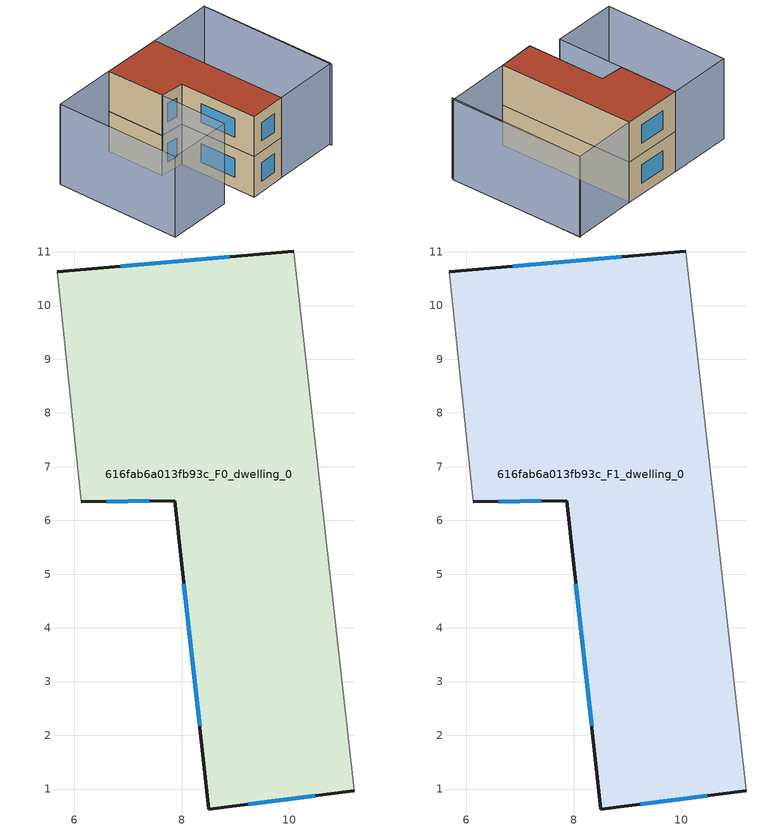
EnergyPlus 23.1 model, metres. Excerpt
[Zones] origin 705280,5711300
616fab6a013fb93c_F0_dwelling_0
 floor ground (EU_floor_Construction): 10.08,11.01 11.21,0.97 8.5,0.63 7.87,6.37 6.13,6.34 5.68,10.62 z0
 wall outside (EU_wall_Construction): 6.13,6.34 7.87,6.37 8.5,0.63 11.21,0.97 / 10.08,11.01 5.68,10.62 z0:3
 wall adiabatic (EU_wall_Construction): 5.68,10.62 6.13,6.34 / 11.21,0.97 10.08,11.01 z0:3
 window (EU_Window_Construction): 6.6,6.35 7.4,6.36 / 8.9,10.91 6.87,10.73 / 9.23,0.72 10.48,0.88 / 8.04,4.82 8.33,2.18 z0.81:2.19
616fab6a013fb93c_F1_dwelling_0
 floor to 616fab6a013fb93c_F0_dwelling_0 (EU_floor_Construction): 10.08,11.01 11.21,0.97 8.5,0.63 7.87,6.37 6.13,6.34 5.68,10.62 z3
 wall outside (EU_wall_Construction): 6.13,6.34 7.87,6.37 8.5,0.63 11.21,0.97 / 10.08,11.01 5.68,10.62 z3:6
 wall adiabatic (EU_wall_Construction): 5.68,10.62 6.13,6.34 / 11.21,0.97 10.08,11.01 z3:6
 window (EU_Window_Construction): 6.6,6.35 7.4,6.36 / 8.9,10.91 6.87,10.73 / 9.23,0.72 10.48,0.88 / 8.04,4.82 8.33,2.18 z3.81:5.19
 roof outside (EU_roof_Construction): 11.21,0.97 10.08,11.01 5.68,10.62 6.13,6.34 7.87,6.37 8.5,0.63 z6
shading: 16.01,1.34 14.97,11.61 / 1.88,0.93 0.91,10.12 / 0.91,10.12 5.68,10.62 / 5.68,10.62 6.65,1.43 / 6.65,1.43 1.88,0.93 / 11.21,0.97 10.08,11.01 / 10.08,11.01 14.97,11.56 / 14.97,11.56 16.1,1.52 / 16.1,1.52 11.21,0.97 z0:6
[Building]
EU S2 Campaign: North Axis=0; Terrain=City; Solar Distribution=FullExterior
[Site:Location]
London: Latitude=51.5; Longitude=-0.5; Time Zone=0; Elevation=25
[SizingPeriod:WeatherFileDays]
AnnualSizingPeriod: Begin Month=1; Begin Day of Month=1; End Month=12; End Day of Month=31; Day of Week for Start Day=Monday; Use Weather File Daylight Saving Period=No; Use Weather File Rain and Snow Indicators=No
[MATERIAL]
EU_InternalMass_Material: Roughness=MediumRough; Thickness=0.1; Conductivity=1; Density=1800; Specific Heat=900; Thermal Absorptance=0.9; Solar Absorptance=0.7; Visible Absorptance=0.7
[MATERIAL:NOMASS] Roughness=MediumRough; Thermal Absorptance=0.9; Solar Absorptance=0.7; Visible Absorptance=0.7
Name | Thermal Resistance
EU_wall_NoMass | 0.555556
EU_roof_NoMass | 0.510204
EU_floor_NoMass | 1.68919
[WINDOWMATERIAL:SIMPLEGLAZINGSYSTEM]
EU_Window_SimpleGlazing: UFactor=3.96; Solar Heat Gain Coefficient=0.85; Visible Transmittance=0.85
[CONSTRUCTION]
EU_wall_Construction: EU_wall_NoMass
EU_roof_Construction: EU_roof_NoMass
EU_floor_Construction: EU_floor_NoMass
EU_Window_Construction: EU_Window_SimpleGlazing
EU_InternalMass_Construction: EU_InternalMass_Material
[ZONE] Type=1; Multiplier=1; Ceiling Height=autocalculate; Volume=105.464; Floor Area=autocalculate; Part of Total Floor Area=Yes
616fab6a013fb93c_F0_dwelling_0; 616fab6a013fb93c_F1_dwelling_0
[INTERNALMASS] Construction=EU_InternalMass_Construction; Surface Area=35.1547
Name | Zone or ZoneList
616fab6a013fb93c_F0_dwelling_0_EU_InternalMass | 616fab6a013fb93c_F0_dwelling_0
616fab6a013fb93c_F1_dwelling_0_EU_InternalMass | 616fab6a013fb93c_F1_dwelling_0
[OTHEREQUIPMENT] Fuel Type=Electricity; Design Level Calculation Method=Watts/Area; Power per Zone Floor Area=1; Fraction Latent=0; Fraction Radiant=0; Fraction Lost=0; Carbon Dioxide Generation Rate=0; EndUse Subcategory=EU_Step8_InternalGains
Name | Zone or ZoneList or Space or SpaceList | Schedule
EU_Step8_InternalGain_616fab6a013fb93c_F0_dwelling_0_f000 | 616fab6a013fb93c_F0_dwelling_0 | EU_Step8_GainSchedule_616fab6a013fb93c_F0_dwelling_0_f000
EU_Step8_InternalGain_616fab6a013fb93c_F1_dwelling_0_f000 | 616fab6a013fb93c_F1_dwelling_0 | EU_Step8_GainSchedule_616fab6a013fb93c_F1_dwelling_0_f000
[ZONEVENTILATION:DESIGNFLOWRATE] Schedule=EU_AlwaysOn; Design Flow Rate Calculation Method=AirChanges/Hour; Air Changes per Hour=0.48; Ventilation Type=Natural; Fan Pressure Rise=0; Fan Total Efficiency=1; Constant Term Coefficient=1; Temperature Term Coefficient=0; Velocity Term Coefficient=0; Velocity Squared Term Coefficient=0; Minimum Indoor Temperature=-100; Maximum Indoor Temperature=100; Delta Temperature=-100; Minimum Outdoor Temperature=-100; Maximum Outdoor Temperature=100; Maximum Wind Speed=40
Name | Zone or ZoneList or Space or SpaceList
EU_ConstantAir_616fab6a013fb93c_F0_dwelling_0 | 616fab6a013fb93c_F0_dwelling_0
EU_ConstantAir_616fab6a013fb93c_F1_dwelling_0 | 616fab6a013fb93c_F1_dwelling_0
[HVACTEMPLATE:THERMOSTAT] Constant Heating Setpoint=20; Constant Cooling Setpoint=50
EU_HeatOnly_616fab6a013fb93c_F0_dwelling_0; EU_HeatOnly_616fab6a013fb93c_F1_dwelling_0
[HVACTEMPLATE:ZONE:IDEALLOADSAIRSYSTEM] System Availability Schedule=EU_AlwaysOn; Maximum Heating Supply Air Temperature=50; Minimum Cooling Supply Air Temperature=13; Maximum Heating Supply Air Humidity Ratio=0.0156; Minimum Cooling Supply Air Humidity Ratio=0.0077; Heating Limit=NoLimit; Cooling Limit=NoLimit; Heating Availability Schedule=EU_AlwaysOn; Cooling Availability Schedule=EU_CoolingOff; Dehumidification Control Type=ConstantSensibleHeatRatio; Cooling Sensible Heat Ratio=0.7; Dehumidification Setpoint=60; Humidification Control Type=None; Humidification Setpoint=30; Outdoor Air Method=None; Outdoor Air Flow Rate per Person=0.00944; Outdoor Air Flow Rate per Zone Floor Area=0; Outdoor Air Flow Rate per Zone=0; Demand Controlled Ventilation Type=None; Outdoor Air Economizer Type=NoEconomizer; Heat Recovery Type=None; Sensible Heat Recovery Effectiveness=0.7; Latent Heat Recovery Effectiveness=0.65
Name | Template Thermostat
616fab6a013fb93c_F0_dwelling_0 | EU_HeatOnly_616fab6a013fb93c_F0_dwelling_0
616fab6a013fb93c_F1_dwelling_0 | EU_HeatOnly_616fab6a013fb93c_F1_dwelling_0
[SIZING:ZONE] Zone Cooling Design Supply Air Temperature Input Method=SupplyAirTemperature; Zone Cooling Design Supply Air Temperature=13; Zone Heating Design Supply Air Temperature Input Method=SupplyAirTemperature; Zone Heating Design Supply Air Temperature=50; Zone Cooling Design Supply Air Humidity Ratio=0.008; Zone Heating Design Supply Air Humidity Ratio=0.008; Cooling Design Air Flow Method=DesignDay; Cooling Design Air Flow Rate=0; Cooling Minimum Air Flow per Zone Floor Area=0.000762; Cooling Minimum Air Flow=0; Cooling Minimum Air Flow Fraction=0.2; Heating Design Air Flow Method=DesignDay; Heating Design Air Flow Rate=0; Heating Maximum Air Flow per Zone Floor Area=0.002032; Heating Maximum Air Flow=0.141576; Heating Maximum Air Flow Fraction=0.3; Account for Dedicated Outdoor Air System=No; Dedicated Outdoor Air System Control Strategy=NeutralSupplyAir; Dedicated Outdoor Air Low Setpoint Temperature for Design=autosize; Dedicated Outdoor Air High Setpoint Temperature for Design=autosize; Zone Load Sizing Method=Sensible Load Only No Latent Load; Zone Latent Cooling Design Supply Air Humidity Ratio Input Method=HumidityRatioDifference; Zone Cooling Design Supply Air Humidity Ratio Difference=0.005; Zone Latent Heating Design Supply Air Humidity Ratio Input Method=HumidityRatioDifference; Zone Humidification Design Supply Air Humidity Ratio Difference=0.005
616fab6a013fb93c_F0_dwelling_0; 616fab6a013fb93c_F1_dwelling_0
[SCHEDULE:CONSTANT]
Name | Hourly Value
EU_AlwaysOn | 1
EU_CoolingOff | 0
[SCHEDULE:FILE] Column Number=1; Rows to Skip at Top=0; Number of Hours of Data=8760; Column Separator=Comma; Interpolate to Timestep=No; Minutes per Item=60; Adjust Schedule for Daylight Savings=Yes
Name | File
EU_Step8_GainSchedule_616fab6a013fb93c_F0_dwelling_0_f000 | ../../schedules/616fab6a013fb93c/616fab6a013fb93c_F0_dwelling_0_f000_gain.csv
EU_Step8_GainSchedule_616fab6a013fb93c_F1_dwelling_0_f000 | ../../schedules/616fab6a013fb93c/616fab6a013fb93c_F1_dwelling_0_f000_gain.csv
